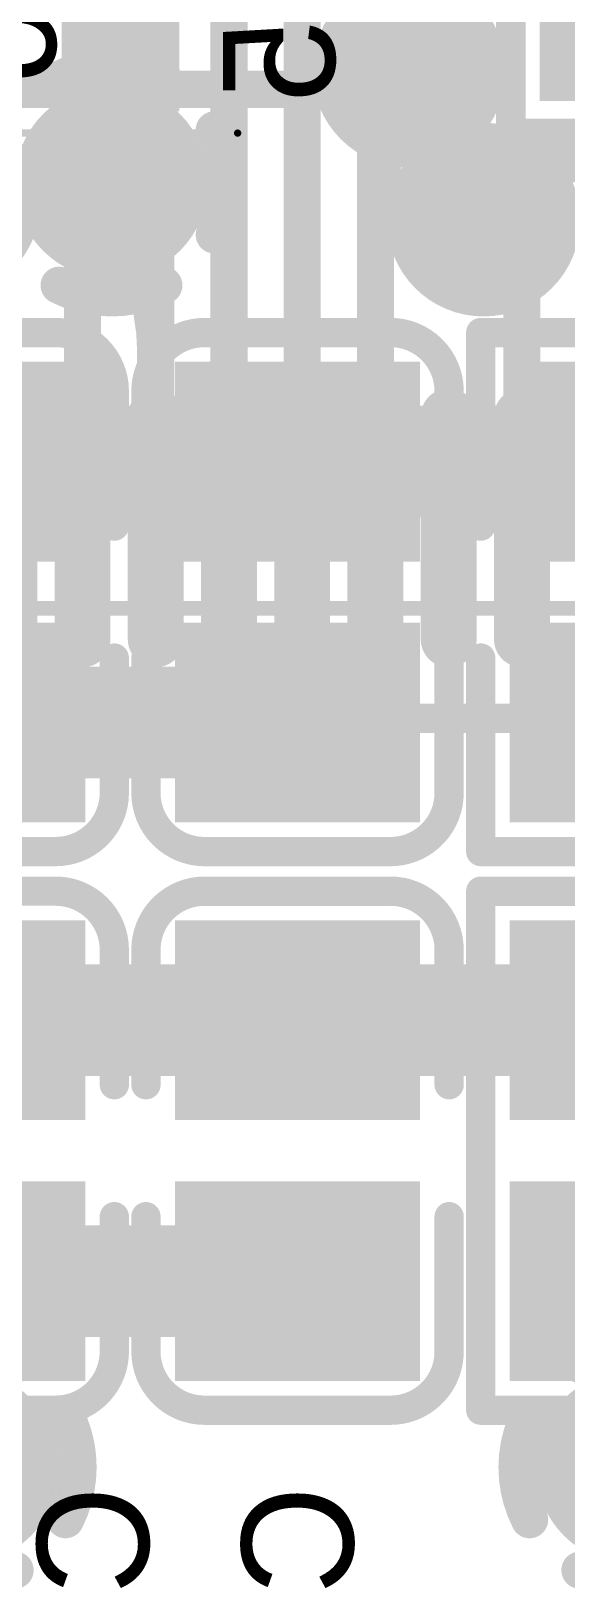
# Model space of a CAD drawing. Header units: millimetres. Extents: x 3.32 to 12.49, y 5.66 to 10.73.
# Drawn here: x 6.3654 to 6.5091, y 6.5607 to 6.9793 of the extents above; entities that cross this region are included whole.
import ezdxf

# ---------------------------------------------------------------- set-up
doc = ezdxf.new("R2010")
doc.units = ezdxf.units.MM
doc.header["$MEASUREMENT"] = 0
for name, color, linetype in [('BottomLayer', 5, 'Continuous'), ('BottomOverlay', 54, 'Continuous'), ('BottomPaste', 16, 'Continuous'), ('BottomSolder', 6, 'Continuous'), ('InternalPlane1', 76, 'Continuous'), ('InternalPlane2', 16, 'Continuous'), ('Mechanical13', 56, 'Continuous'), ('Mechanical15', 56, 'Continuous'), ('MultiLayer', 9, 'Continuous'), ('TopLayer', 1, 'Continuous'), ('TopOverlay', 2, 'Continuous'), ('TopPaste', 8, 'Continuous'), ('TopSolder', 216, 'Continuous'), ('ViaHoleLayer', 16, 'Continuous')]:
    doc.layers.add(name, color=color, linetype=linetype)

# ---------------------------------------------------------------- blocks, each defined once
blk = doc.blocks.new('0805_L_B_53')
at = {"layer": 'BottomLayer'}
for points in [[(-0.05787, -0.02894), (-0.0122, -0.02894), (-0.05787, 0.02894), (-0.0122, 0.02894)], [(0.0122, -0.02894), (0.05787, -0.02894), (0.0122, 0.02894), (0.05787, 0.02894)]]:
    blk.add_solid(points, dxfattribs=at)
at = {"layer": 'BottomOverlay', "const_width": 0.00787}
for points in [[(-0.06968, 0.04075), (0.06968, 0.04075)], [(-0.06968, 0.04075), (-0.06968, -0.04075)], [(0.06968, 0.04075), (0.06968, -0.04075)], [(-0.06968, -0.04075), (0.06968, -0.04075)]]:
    blk.add_lwpolyline(points, dxfattribs=at)
at = {"layer": 'BottomOverlay', "const_width": 0.00394}
for points in [[(-0.07165, 0.04075, 1), (-0.06772, 0.04075, 1)], [(-0.07165, 0.04075, 1), (-0.06772, 0.04075, 1)], [(0.06772, 0.04075, 1), (0.07165, 0.04075, 1)], [(0.06772, 0.04075, 1), (0.07165, 0.04075, 1)], [(-0.07165, -0.04075, 1), (-0.06772, -0.04075, 1)], [(-0.07165, -0.04075, 1), (-0.06772, -0.04075, 1)], [(0.06772, -0.04075, 1), (0.07165, -0.04075, 1)], [(0.06772, -0.04075, 1), (0.07165, -0.04075, 1)]]:
    blk.add_lwpolyline(points, format="xyb", close=True, dxfattribs=at)
at = {"layer": 'BottomPaste'}
for points in [[(-0.05787, -0.02894), (-0.0122, -0.02894), (-0.05787, 0.02894), (-0.0122, 0.02894)], [(0.0122, -0.02894), (0.05787, -0.02894), (0.0122, 0.02894), (0.05787, 0.02894)]]:
    blk.add_solid(points, dxfattribs=at)
at = {"layer": 'BottomSolder'}
for points in [[(-0.06187, -0.03294), (-0.0082, -0.03294), (-0.06187, 0.03294), (-0.0082, 0.03294)], [(0.0082, -0.03294), (0.06187, -0.03294), (0.0082, 0.03294), (0.06187, 0.03294)]]:
    blk.add_solid(points, dxfattribs=at)
blk = doc.blocks.new('LQFP_100_14_14_05P_118')
at = {"layer": 'Mechanical13', "const_width": 0.00394}
blk.add_lwpolyline([(0.27559, -0.27559), (-0.27559, -0.27559)], dxfattribs=at)
at = {"layer": 'TopLayer', "const_width": 0.01102}
for points in [[(0.01969, -0.32717), (0.01969, -0.26732)], [(0.03937, -0.32717), (0.03937, -0.26732)], [(0.05906, -0.32717), (0.05906, -0.26732)], [(0.07874, -0.32717), (0.07874, -0.26732)], [(0.09843, -0.32717), (0.09843, -0.26732)], [(0.11811, -0.32717), (0.11811, -0.26732)], [(0.1378, -0.32717), (0.1378, -0.26732)]]:
    blk.add_lwpolyline(points, dxfattribs=at)
at = {"layer": 'TopLayer', "const_width": 0.00551}
for points in [[(0.01693, -0.26732, 1), (0.02244, -0.26732, 1)], [(0.03661, -0.26732, 1), (0.04213, -0.26732, 1)], [(0.0563, -0.26732, 1), (0.06181, -0.26732, 1)], [(0.07598, -0.26732, 1), (0.0815, -0.26732, 1)], [(0.09567, -0.26732, 1), (0.10118, -0.26732, 1)], [(0.11535, -0.26732, 1), (0.12087, -0.26732, 1)], [(0.13504, -0.26732, 1), (0.14055, -0.26732, 1)], [(0.01693, -0.32717, 1), (0.02244, -0.32717, 1)], [(0.03661, -0.32717, 1), (0.04213, -0.32717, 1)], [(0.0563, -0.32717, 1), (0.06181, -0.32717, 1)], [(0.07598, -0.32717, 1), (0.0815, -0.32717, 1)], [(0.09567, -0.32717, 1), (0.10118, -0.32717, 1)], [(0.11535, -0.32717, 1), (0.12087, -0.32717, 1)], [(0.13504, -0.32717, 1), (0.14055, -0.32717, 1)]]:
    blk.add_lwpolyline(points, format="xyb", close=True, dxfattribs=at)
at = {"layer": 'TopOverlay', "const_width": 0.00787}
blk.add_lwpolyline([(0.24606, -0.24606), (-0.24606, -0.24606)], dxfattribs=at)
at = {"layer": 'TopPaste', "const_width": 0.01102}
for points in [[(0.01969, -0.32717), (0.01969, -0.26732)], [(0.03937, -0.32717), (0.03937, -0.26732)], [(0.05906, -0.32717), (0.05906, -0.26732)], [(0.07874, -0.32717), (0.07874, -0.26732)], [(0.09843, -0.32717), (0.09843, -0.26732)], [(0.11811, -0.32717), (0.11811, -0.26732)], [(0.1378, -0.32717), (0.1378, -0.26732)]]:
    blk.add_lwpolyline(points, dxfattribs=at)
at = {"layer": 'TopPaste', "const_width": 0.00551}
for points in [[(0.01693, -0.26732, 1), (0.02244, -0.26732, 1)], [(0.03661, -0.26732, 1), (0.04213, -0.26732, 1)], [(0.0563, -0.26732, 1), (0.06181, -0.26732, 1)], [(0.07598, -0.26732, 1), (0.0815, -0.26732, 1)], [(0.09567, -0.26732, 1), (0.10118, -0.26732, 1)], [(0.11535, -0.26732, 1), (0.12087, -0.26732, 1)], [(0.13504, -0.26732, 1), (0.14055, -0.26732, 1)], [(0.01693, -0.32717, 1), (0.02244, -0.32717, 1)], [(0.03661, -0.32717, 1), (0.04213, -0.32717, 1)], [(0.0563, -0.32717, 1), (0.06181, -0.32717, 1)], [(0.07598, -0.32717, 1), (0.0815, -0.32717, 1)], [(0.09567, -0.32717, 1), (0.10118, -0.32717, 1)], [(0.11535, -0.32717, 1), (0.12087, -0.32717, 1)], [(0.13504, -0.32717, 1), (0.14055, -0.32717, 1)]]:
    blk.add_lwpolyline(points, format="xyb", close=True, dxfattribs=at)
at = {"layer": 'TopSolder', "const_width": 0.01502}
for points in [[(0.01969, -0.32717), (0.01969, -0.26732)], [(0.03937, -0.32717), (0.03937, -0.26732)], [(0.05906, -0.32717), (0.05906, -0.26732)], [(0.07874, -0.32717), (0.07874, -0.26732)], [(0.09843, -0.32717), (0.09843, -0.26732)], [(0.11811, -0.32717), (0.11811, -0.26732)], [(0.1378, -0.32717), (0.1378, -0.26732)], [(0.15748, -0.32717), (0.15748, -0.26732)]]:
    blk.add_lwpolyline(points, dxfattribs=at)
at = {"layer": 'TopSolder', "const_width": 0.00751}
for points in [[(0.01593, -0.26732, 1), (0.02344, -0.26732, 1)], [(0.03561, -0.26732, 1), (0.04313, -0.26732, 1)], [(0.0553, -0.26732, 1), (0.06281, -0.26732, 1)], [(0.07498, -0.26732, 1), (0.0825, -0.26732, 1)], [(0.09467, -0.26732, 1), (0.10218, -0.26732, 1)], [(0.11435, -0.26732, 1), (0.12187, -0.26732, 1)], [(0.13404, -0.26732, 1), (0.14155, -0.26732, 1)], [(0.15372, -0.26732, 1), (0.16124, -0.26732, 1)], [(0.01593, -0.32717, 1), (0.02344, -0.32717, 1)], [(0.03561, -0.32717, 1), (0.04313, -0.32717, 1)], [(0.0553, -0.32717, 1), (0.06281, -0.32717, 1)], [(0.07498, -0.32717, 1), (0.0825, -0.32717, 1)], [(0.09467, -0.32717, 1), (0.10218, -0.32717, 1)], [(0.11435, -0.32717, 1), (0.12187, -0.32717, 1)], [(0.13404, -0.32717, 1), (0.14155, -0.32717, 1)], [(0.15372, -0.32717, 1), (0.16124, -0.32717, 1)]]:
    blk.add_lwpolyline(points, format="xyb", close=True, dxfattribs=at)
blk = doc.blocks.new('0805_C_B_244')
at = {"layer": 'BottomLayer'}
for points in [[(-0.05787, -0.02894), (-0.0122, -0.02894), (-0.05787, 0.02894), (-0.0122, 0.02894)], [(0.0122, -0.02894), (0.05787, -0.02894), (0.0122, 0.02894), (0.05787, 0.02894)]]:
    blk.add_solid(points, dxfattribs=at)
at = {"layer": 'BottomOverlay', "const_width": 0.00787}
for points in [[(-0.06969, 0.025, -0.414213), (-0.05394, 0.04075)], [(0.05394, 0.04075, -0.414214), (0.06968, 0.025)], [(-0.05394, -0.04075, -0.414214), (-0.06969, -0.025)], [(0.06969, -0.025, -0.414213), (0.05394, -0.04075)]]:
    blk.add_lwpolyline(points, format="xyb", dxfattribs=at)
at = {"layer": 'BottomOverlay', "const_width": 0.00394}
for points in [[(-0.05591, 0.04075, 1), (-0.05197, 0.04075, 1)], [(-0.05591, 0.04075, 1), (-0.05197, 0.04075, 1)], [(-0.01969, 0.04075, 1), (-0.01575, 0.04075, 1)], [(0.01575, 0.04075, 1), (0.01969, 0.04075, 1)], [(0.05197, 0.04075, 1), (0.05591, 0.04075, 1)], [(0.05197, 0.04075, 1), (0.05591, 0.04075, 1)], [(-0.07165, 0.025, 1), (-0.06772, 0.025, 1)], [(-0.07165, 0.025, 1), (-0.06772, 0.025, 1)], [(0.06772, 0.025, 1), (0.07165, 0.025, 1)], [(0.06772, 0.025, 1), (0.07165, 0.025, 1)], [(-0.07165, -0.025, 1), (-0.06772, -0.025, 1)], [(-0.07165, -0.025, 1), (-0.06772, -0.025, 1)], [(0.06772, -0.025, 1), (0.07165, -0.025, 1)], [(0.06772, -0.025, 1), (0.07165, -0.025, 1)], [(-0.05591, -0.04075, 1), (-0.05197, -0.04075, 1)], [(-0.05591, -0.04075, 1), (-0.05197, -0.04075, 1)], [(-0.01969, -0.04075, 1), (-0.01575, -0.04075, 1)], [(0.01575, -0.04075, 1), (0.01969, -0.04075, 1)], [(0.05197, -0.04075, 1), (0.05591, -0.04075, 1)], [(0.05197, -0.04075, 1), (0.05591, -0.04075, 1)]]:
    blk.add_lwpolyline(points, format="xyb", close=True, dxfattribs=at)
at = {"layer": 'BottomOverlay', "const_width": 0.00787}
for points in [[(-0.05394, 0.04075), (-0.01772, 0.04075)], [(0.01772, 0.04075), (0.05394, 0.04075)], [(-0.06969, 0.025), (-0.06969, -0.025)], [(0.06968, 0.025), (0.06968, -0.025)], [(-0.05394, -0.04075), (-0.01772, -0.04075)], [(0.01772, -0.04075), (0.05394, -0.04075)]]:
    blk.add_lwpolyline(points, dxfattribs=at)
at = {"layer": 'BottomPaste'}
for points in [[(-0.05787, -0.02894), (-0.0122, -0.02894), (-0.05787, 0.02894), (-0.0122, 0.02894)], [(0.0122, -0.02894), (0.05787, -0.02894), (0.0122, 0.02894), (0.05787, 0.02894)]]:
    blk.add_solid(points, dxfattribs=at)
at = {"layer": 'BottomSolder'}
for points in [[(-0.06187, -0.03294), (-0.0082, -0.03294), (-0.06187, 0.03294), (-0.0082, 0.03294)], [(0.0082, -0.03294), (0.06187, -0.03294), (0.0082, 0.03294), (0.06187, 0.03294)]]:
    blk.add_solid(points, dxfattribs=at)
blk = doc.blocks.new('0805_C_B_245')
at = {"layer": 'BottomLayer'}
for points in [[(-0.05787, -0.02894), (-0.0122, -0.02894), (-0.05787, 0.02894), (-0.0122, 0.02894)], [(0.0122, -0.02894), (0.05787, -0.02894), (0.0122, 0.02894), (0.05787, 0.02894)]]:
    blk.add_solid(points, dxfattribs=at)
at = {"layer": 'BottomOverlay', "const_width": 0.00787}
for points in [[(-0.06969, 0.025, -0.414213), (-0.05394, 0.04075)], [(0.05394, 0.04075, -0.414214), (0.06968, 0.025)], [(-0.05394, -0.04075, -0.414214), (-0.06969, -0.025)], [(0.06969, -0.025, -0.414213), (0.05394, -0.04075)]]:
    blk.add_lwpolyline(points, format="xyb", dxfattribs=at)
at = {"layer": 'BottomOverlay', "const_width": 0.00394}
for points in [[(-0.05591, 0.04075, 1), (-0.05197, 0.04075, 1)], [(-0.05591, 0.04075, 1), (-0.05197, 0.04075, 1)], [(-0.01969, 0.04075, 1), (-0.01575, 0.04075, 1)], [(0.01575, 0.04075, 1), (0.01969, 0.04075, 1)], [(0.05197, 0.04075, 1), (0.05591, 0.04075, 1)], [(0.05197, 0.04075, 1), (0.05591, 0.04075, 1)], [(-0.07165, 0.025, 1), (-0.06772, 0.025, 1)], [(-0.07165, 0.025, 1), (-0.06772, 0.025, 1)], [(0.06772, 0.025, 1), (0.07165, 0.025, 1)], [(0.06772, 0.025, 1), (0.07165, 0.025, 1)], [(-0.07165, -0.025, 1), (-0.06772, -0.025, 1)], [(-0.07165, -0.025, 1), (-0.06772, -0.025, 1)], [(0.06772, -0.025, 1), (0.07165, -0.025, 1)], [(0.06772, -0.025, 1), (0.07165, -0.025, 1)], [(-0.05591, -0.04075, 1), (-0.05197, -0.04075, 1)], [(-0.05591, -0.04075, 1), (-0.05197, -0.04075, 1)], [(-0.01969, -0.04075, 1), (-0.01575, -0.04075, 1)], [(0.01575, -0.04075, 1), (0.01969, -0.04075, 1)], [(0.05197, -0.04075, 1), (0.05591, -0.04075, 1)], [(0.05197, -0.04075, 1), (0.05591, -0.04075, 1)]]:
    blk.add_lwpolyline(points, format="xyb", close=True, dxfattribs=at)
at = {"layer": 'BottomOverlay', "const_width": 0.00787}
for points in [[(-0.01772, 0.04075), (-0.05394, 0.04075)], [(0.05394, 0.04075), (0.01772, 0.04075)], [(-0.06969, -0.025), (-0.06969, 0.025)], [(0.06968, -0.025), (0.06968, 0.025)], [(-0.01772, -0.04075), (-0.05394, -0.04075)], [(0.05394, -0.04075), (0.01772, -0.04075)]]:
    blk.add_lwpolyline(points, dxfattribs=at)
at = {"layer": 'BottomPaste'}
for points in [[(-0.05787, -0.02894), (-0.0122, -0.02894), (-0.05787, 0.02894), (-0.0122, 0.02894)], [(0.0122, -0.02894), (0.05787, -0.02894), (0.0122, 0.02894), (0.05787, 0.02894)]]:
    blk.add_solid(points, dxfattribs=at)
at = {"layer": 'BottomSolder'}
for points in [[(-0.06187, -0.03294), (-0.0082, -0.03294), (-0.06187, 0.03294), (-0.0082, 0.03294)], [(0.0082, -0.03294), (0.06187, -0.03294), (0.0082, 0.03294), (0.06187, 0.03294)]]:
    blk.add_solid(points, dxfattribs=at)
blk = doc.blocks.new('0805_C_B_246')
at = {"layer": 'BottomLayer'}
for points in [[(-0.05787, -0.02894), (-0.0122, -0.02894), (-0.05787, 0.02894), (-0.0122, 0.02894)], [(0.0122, -0.02894), (0.05787, -0.02894), (0.0122, 0.02894), (0.05787, 0.02894)]]:
    blk.add_solid(points, dxfattribs=at)
at = {"layer": 'BottomOverlay', "const_width": 0.00787}
for points in [[(-0.06969, 0.025, -0.414213), (-0.05394, 0.04075)], [(0.05394, 0.04075, -0.414214), (0.06968, 0.025)], [(-0.05394, -0.04075, -0.414214), (-0.06969, -0.025)], [(0.06969, -0.025, -0.414213), (0.05394, -0.04075)]]:
    blk.add_lwpolyline(points, format="xyb", dxfattribs=at)
at = {"layer": 'BottomOverlay', "const_width": 0.00394}
for points in [[(-0.05591, 0.04075, 1), (-0.05197, 0.04075, 1)], [(-0.05591, 0.04075, 1), (-0.05197, 0.04075, 1)], [(-0.01969, 0.04075, 1), (-0.01575, 0.04075, 1)], [(0.01575, 0.04075, 1), (0.01969, 0.04075, 1)], [(0.05197, 0.04075, 1), (0.05591, 0.04075, 1)], [(0.05197, 0.04075, 1), (0.05591, 0.04075, 1)], [(-0.07165, 0.025, 1), (-0.06772, 0.025, 1)], [(-0.07165, 0.025, 1), (-0.06772, 0.025, 1)], [(0.06772, 0.025, 1), (0.07165, 0.025, 1)], [(0.06772, 0.025, 1), (0.07165, 0.025, 1)], [(-0.07165, -0.025, 1), (-0.06772, -0.025, 1)], [(-0.07165, -0.025, 1), (-0.06772, -0.025, 1)], [(0.06772, -0.025, 1), (0.07165, -0.025, 1)], [(0.06772, -0.025, 1), (0.07165, -0.025, 1)], [(-0.05591, -0.04075, 1), (-0.05197, -0.04075, 1)], [(-0.05591, -0.04075, 1), (-0.05197, -0.04075, 1)], [(-0.01969, -0.04075, 1), (-0.01575, -0.04075, 1)], [(0.01575, -0.04075, 1), (0.01969, -0.04075, 1)], [(0.05197, -0.04075, 1), (0.05591, -0.04075, 1)], [(0.05197, -0.04075, 1), (0.05591, -0.04075, 1)]]:
    blk.add_lwpolyline(points, format="xyb", close=True, dxfattribs=at)
at = {"layer": 'BottomOverlay', "const_width": 0.00787}
for points in [[(-0.05394, 0.04075), (-0.01772, 0.04075)], [(0.01772, 0.04075), (0.05394, 0.04075)], [(-0.06969, 0.025), (-0.06969, -0.025)], [(0.06968, 0.025), (0.06968, -0.025)], [(-0.05394, -0.04075), (-0.01772, -0.04075)], [(0.01772, -0.04075), (0.05394, -0.04075)]]:
    blk.add_lwpolyline(points, dxfattribs=at)
at = {"layer": 'BottomPaste'}
for points in [[(-0.05787, -0.02894), (-0.0122, -0.02894), (-0.05787, 0.02894), (-0.0122, 0.02894)], [(0.0122, -0.02894), (0.05787, -0.02894), (0.0122, 0.02894), (0.05787, 0.02894)]]:
    blk.add_solid(points, dxfattribs=at)
at = {"layer": 'BottomSolder'}
for points in [[(-0.06187, -0.03294), (-0.0082, -0.03294), (-0.06187, 0.03294), (-0.0082, 0.03294)], [(0.0082, -0.03294), (0.06187, -0.03294), (0.0082, 0.03294), (0.06187, 0.03294)]]:
    blk.add_solid(points, dxfattribs=at)
blk = doc.blocks.new('0805_C_B_247')
at = {"layer": 'BottomLayer'}
for points in [[(-0.05787, -0.02894), (-0.0122, -0.02894), (-0.05787, 0.02894), (-0.0122, 0.02894)], [(0.0122, -0.02894), (0.05787, -0.02894), (0.0122, 0.02894), (0.05787, 0.02894)]]:
    blk.add_solid(points, dxfattribs=at)
at = {"layer": 'BottomOverlay', "const_width": 0.00787}
for points in [[(-0.06969, 0.025, -0.414213), (-0.05394, 0.04075)], [(0.05394, 0.04075, -0.414214), (0.06968, 0.025)], [(-0.05394, -0.04075, -0.414214), (-0.06969, -0.025)], [(0.06969, -0.025, -0.414213), (0.05394, -0.04075)]]:
    blk.add_lwpolyline(points, format="xyb", dxfattribs=at)
at = {"layer": 'BottomOverlay', "const_width": 0.00394}
for points in [[(-0.05591, 0.04075, 1), (-0.05197, 0.04075, 1)], [(-0.05591, 0.04075, 1), (-0.05197, 0.04075, 1)], [(-0.01969, 0.04075, 1), (-0.01575, 0.04075, 1)], [(0.01575, 0.04075, 1), (0.01969, 0.04075, 1)], [(0.05197, 0.04075, 1), (0.05591, 0.04075, 1)], [(0.05197, 0.04075, 1), (0.05591, 0.04075, 1)], [(-0.07165, 0.025, 1), (-0.06772, 0.025, 1)], [(-0.07165, 0.025, 1), (-0.06772, 0.025, 1)], [(0.06772, 0.025, 1), (0.07165, 0.025, 1)], [(0.06772, 0.025, 1), (0.07165, 0.025, 1)], [(-0.07165, -0.025, 1), (-0.06772, -0.025, 1)], [(-0.07165, -0.025, 1), (-0.06772, -0.025, 1)], [(0.06772, -0.025, 1), (0.07165, -0.025, 1)], [(0.06772, -0.025, 1), (0.07165, -0.025, 1)], [(-0.05591, -0.04075, 1), (-0.05197, -0.04075, 1)], [(-0.05591, -0.04075, 1), (-0.05197, -0.04075, 1)], [(-0.01969, -0.04075, 1), (-0.01575, -0.04075, 1)], [(0.01575, -0.04075, 1), (0.01969, -0.04075, 1)], [(0.05197, -0.04075, 1), (0.05591, -0.04075, 1)], [(0.05197, -0.04075, 1), (0.05591, -0.04075, 1)]]:
    blk.add_lwpolyline(points, format="xyb", close=True, dxfattribs=at)
at = {"layer": 'BottomOverlay', "const_width": 0.00787}
for points in [[(-0.01772, 0.04075), (-0.05394, 0.04075)], [(0.05394, 0.04075), (0.01772, 0.04075)], [(-0.06969, -0.025), (-0.06969, 0.025)], [(0.06968, -0.025), (0.06968, 0.025)], [(-0.01772, -0.04075), (-0.05394, -0.04075)], [(0.05394, -0.04075), (0.01772, -0.04075)]]:
    blk.add_lwpolyline(points, dxfattribs=at)
at = {"layer": 'BottomPaste'}
for points in [[(-0.05787, -0.02894), (-0.0122, -0.02894), (-0.05787, 0.02894), (-0.0122, 0.02894)], [(0.0122, -0.02894), (0.05787, -0.02894), (0.0122, 0.02894), (0.05787, 0.02894)]]:
    blk.add_solid(points, dxfattribs=at)
at = {"layer": 'BottomSolder'}
for points in [[(-0.06187, -0.03294), (-0.0082, -0.03294), (-0.06187, 0.03294), (-0.0082, 0.03294)], [(0.0082, -0.03294), (0.06187, -0.03294), (0.0082, 0.03294), (0.06187, 0.03294)]]:
    blk.add_solid(points, dxfattribs=at)
blk = doc.blocks.new('0805_R_B_302')
at = {"layer": 'BottomLayer'}
for points in [[(-0.05787, -0.02894), (-0.0122, -0.02894), (-0.05787, 0.02894), (-0.0122, 0.02894)], [(0.0122, -0.02894), (0.05787, -0.02894), (0.0122, 0.02894), (0.05787, 0.02894)]]:
    blk.add_solid(points, dxfattribs=at)
at = {"layer": 'BottomOverlay', "const_width": 0.00787}
for points in [[(-0.06968, 0.04075), (-0.06968, -0.04075)], [(-0.06968, 0.04075), (-0.01772, 0.04075)], [(0.01772, 0.04075), (0.06968, 0.04075)], [(0.06968, 0.04075), (0.06968, -0.04075)], [(-0.06968, -0.04075), (-0.01772, -0.04075)], [(0.01772, -0.04075), (0.06968, -0.04075)]]:
    blk.add_lwpolyline(points, dxfattribs=at)
at = {"layer": 'BottomOverlay', "const_width": 0.00394}
for points in [[(-0.07165, 0.04075, 1), (-0.06772, 0.04075, 1)], [(-0.07165, 0.04075, 1), (-0.06772, 0.04075, 1)], [(-0.01969, 0.04075, 1), (-0.01575, 0.04075, 1)], [(0.01575, 0.04075, 1), (0.01969, 0.04075, 1)], [(0.06772, 0.04075, 1), (0.07165, 0.04075, 1)], [(0.06772, 0.04075, 1), (0.07165, 0.04075, 1)], [(-0.07165, -0.04075, 1), (-0.06772, -0.04075, 1)], [(-0.07165, -0.04075, 1), (-0.06772, -0.04075, 1)], [(-0.01969, -0.04075, 1), (-0.01575, -0.04075, 1)], [(0.01575, -0.04075, 1), (0.01969, -0.04075, 1)], [(0.06772, -0.04075, 1), (0.07165, -0.04075, 1)], [(0.06772, -0.04075, 1), (0.07165, -0.04075, 1)]]:
    blk.add_lwpolyline(points, format="xyb", close=True, dxfattribs=at)
at = {"layer": 'BottomPaste'}
for points in [[(-0.05787, -0.02894), (-0.0122, -0.02894), (-0.05787, 0.02894), (-0.0122, 0.02894)], [(0.0122, -0.02894), (0.05787, -0.02894), (0.0122, 0.02894), (0.05787, 0.02894)]]:
    blk.add_solid(points, dxfattribs=at)
at = {"layer": 'BottomSolder'}
for points in [[(-0.06187, -0.03294), (-0.0082, -0.03294), (-0.06187, 0.03294), (-0.0082, 0.03294)], [(0.0082, -0.03294), (0.06187, -0.03294), (0.0082, 0.03294), (0.06187, 0.03294)]]:
    blk.add_solid(points, dxfattribs=at)
blk = doc.blocks.new('MF03A_N_356')
at = {"layer": 'Mechanical13', "const_width": 0.00394}
for points in [[(-0.02756, 0.05984), (-0.02756, -0.05984)], [(-0.02756, 0.05984), (0.02756, 0.05984)], [(0.02756, 0.05984), (0.02756, -0.05984)], [(-0.02756, -0.05984), (0.02756, -0.05984)]]:
    blk.add_lwpolyline(points, dxfattribs=at)
at = {"layer": 'Mechanical13', "const_width": 0.00197}
for points in [[(-0.02854, 0.05984, 1), (-0.02657, 0.05984, 1)], [(-0.02854, 0.05984, 1), (-0.02657, 0.05984, 1)], [(0.02657, 0.05984, 1), (0.02854, 0.05984, 1)], [(0.02657, 0.05984, 1), (0.02854, 0.05984, 1)], [(-0.02854, -0.05984, 1), (-0.02657, -0.05984, 1)], [(-0.02854, -0.05984, 1), (-0.02657, -0.05984, 1)], [(0.02657, -0.05984, 1), (0.02854, -0.05984, 1)], [(0.02657, -0.05984, 1), (0.02854, -0.05984, 1)]]:
    blk.add_lwpolyline(points, format="xyb", close=True, dxfattribs=at)
at = {"layer": 'Mechanical15'}
for points, const_width in [([(-0.07677, 0.0689), (-0.07677, -0.0689)], 0.00197), ([(-0.07677, 0.0689), (0.07677, 0.0689)], 0.00197), ([(0.07677, 0.0689), (0.07677, -0.0689)], 0.00197), ([(0, 0.01969), (0, -0.01969)], 0.00394), ([(-0.01969, 0), (0.01969, 0)], 0.00394), ([(-0.07677, -0.0689), (0.07677, -0.0689)], 0.00197)]:
    blk.add_lwpolyline(points, dxfattribs=dict(at, const_width=const_width))
for points, const_width in [([(-0.07726, 0.0689, 1), (-0.07628, 0.0689, 1)], 0.000984), ([(-0.07726, 0.0689, 1), (-0.07628, 0.0689, 1)], 0.000984), ([(0.07628, 0.0689, 1), (0.07726, 0.0689, 1)], 0.000984), ([(0.07628, 0.0689, 1), (0.07726, 0.0689, 1)], 0.000984), ([(-0.00098, 0.01969, 1), (0.00098, 0.01969, 1)], 0.00197), ([(-0.02067, 0, 1), (-0.0187, 0, 1)], 0.00197), ([(0.0187, 0, 1), (0.02067, 0, 1)], 0.00197), ([(-0.00098, -0.01969, 1), (0.00098, -0.01969, 1)], 0.00197), ([(-0.07726, -0.0689, 1), (-0.07628, -0.0689, 1)], 0.000984), ([(-0.07726, -0.0689, 1), (-0.07628, -0.0689, 1)], 0.000984), ([(0.07628, -0.0689, 1), (0.07726, -0.0689, 1)], 0.000984), ([(0.07628, -0.0689, 1), (0.07726, -0.0689, 1)], 0.000984)]:
    blk.add_lwpolyline(points, format="xyb", close=True, dxfattribs=dict(at, const_width=const_width))
at = {"layer": 'TopLayer'}
for points in [[(-0.01575, 0.02559), (-0.01575, 0.04921), (-0.06693, 0.02559), (-0.06693, 0.04921)], [(0.06693, -0.01181), (0.06693, 0.01181), (0.01575, -0.01181), (0.01575, 0.01181)], [(-0.01575, -0.04921), (-0.01575, -0.02559), (-0.06693, -0.04921), (-0.06693, -0.02559)]]:
    blk.add_solid(points, dxfattribs=at)
at = {"layer": 'TopOverlay'}
for points, const_width in [([(-0.03642, 0.07087, 1), (-0.04626, 0.07087, 1)], 0.00984), ([(-0.04872, 0.07087, 1), (-0.0438, 0.07087, 1)], 0.00492), ([(-0.03888, 0.07087, 1), (-0.03396, 0.07087, 1)], 0.00492), ([(-0.00197, 0.05906, 1), (0.00197, 0.05906, 1)], 0.00394), ([(0.02559, 0.05906, 1), (0.02953, 0.05906, 1)], 0.00394), ([(0.02559, 0.05906, 1), (0.02953, 0.05906, 1)], 0.00394), ([(0.02559, 0.02756, 1), (0.02953, 0.02756, 1)], 0.00394), ([(0.02559, -0.02756, 1), (0.02953, -0.02756, 1)], 0.00394), ([(-0.00197, -0.05906, 1), (0.00197, -0.05906, 1)], 0.00394), ([(0.02559, -0.05906, 1), (0.02953, -0.05906, 1)], 0.00394), ([(0.02559, -0.05906, 1), (0.02953, -0.05906, 1)], 0.00394)]:
    blk.add_lwpolyline(points, format="xyb", close=True, dxfattribs=dict(at, const_width=const_width))
at = {"layer": 'TopOverlay', "const_width": 0.00787}
for points in [[(0, 0.05906), (0.02756, 0.05906)], [(0.02756, 0.05906), (0.02756, 0.02756)], [(0.02756, -0.02756), (0.02756, -0.05906)], [(0, -0.05906), (0.02756, -0.05906)]]:
    blk.add_lwpolyline(points, dxfattribs=at)
at = {"layer": 'TopPaste'}
for points in [[(-0.01575, 0.02559), (-0.01575, 0.04921), (-0.06693, 0.02559), (-0.06693, 0.04921)], [(0.06693, -0.01181), (0.06693, 0.01181), (0.01575, -0.01181), (0.01575, 0.01181)], [(-0.01575, -0.04921), (-0.01575, -0.02559), (-0.06693, -0.04921), (-0.06693, -0.02559)]]:
    blk.add_solid(points, dxfattribs=at)
at = {"layer": 'TopSolder'}
for points in [[(-0.01175, 0.02159), (-0.01175, 0.05321), (-0.07093, 0.02159), (-0.07093, 0.05321)], [(0.07093, -0.01581), (0.07093, 0.01581), (0.01175, -0.01581), (0.01175, 0.01581)], [(-0.01175, -0.05321), (-0.01175, -0.02159), (-0.07093, -0.05321), (-0.07093, -0.02159)]]:
    blk.add_solid(points, dxfattribs=at)
blk = doc.blocks.new('SMD_3225_4P_357')
at = {"layer": 'TopLayer'}
for points in [[(-0.07087, 0.00886), (-0.01575, 0.00886), (-0.07087, 0.05413), (-0.01575, 0.05413)], [(0.01575, 0.00886), (0.07087, 0.00886), (0.01575, 0.05413), (0.07087, 0.05413)], [(-0.07087, -0.05413), (-0.01575, -0.05413), (-0.07087, -0.00886), (-0.01575, -0.00886)], [(0.01575, -0.05413), (0.07087, -0.05413), (0.01575, -0.00886), (0.07087, -0.00886)]]:
    blk.add_solid(points, dxfattribs=at)
at = {"layer": 'TopOverlay', "const_width": 0.008}
for points in [[(-0.08268, 0.06693), (-0.08268, -0.06693)], [(0.08268, 0.06693), (-0.08268, 0.06693)], [(0.08268, 0.06693), (0.08268, -0.06693)], [(0.08268, -0.06693), (-0.08268, -0.06693)]]:
    blk.add_lwpolyline(points, dxfattribs=at)
at = {"layer": 'TopOverlay'}
for points, const_width in [([(-0.08468, 0.06693, 1), (-0.08068, 0.06693, 1)], 0.004), ([(-0.08468, 0.06693, 1), (-0.08068, 0.06693, 1)], 0.004), ([(0.08068, 0.06693, 1), (0.08468, 0.06693, 1)], 0.004), ([(0.08068, 0.06693, 1), (0.08468, 0.06693, 1)], 0.004), ([(-0.08468, -0.06693, 1), (-0.08068, -0.06693, 1)], 0.004), ([(-0.08468, -0.06693, 1), (-0.08068, -0.06693, 1)], 0.004), ([(0.08068, -0.06693, 1), (0.08468, -0.06693, 1)], 0.004), ([(0.08068, -0.06693, 1), (0.08468, -0.06693, 1)], 0.004), ([(-0.0689, -0.08661, 1), (-0.08071, -0.08661, 1)], 0.01181), ([(-0.08366, -0.08661, 1), (-0.07776, -0.08661, 1)], 0.00591), ([(-0.07185, -0.08661, 1), (-0.06594, -0.08661, 1)], 0.00591)]:
    blk.add_lwpolyline(points, format="xyb", close=True, dxfattribs=dict(at, const_width=const_width))
at = {"layer": 'TopPaste'}
for points in [[(-0.07087, 0.00886), (-0.01575, 0.00886), (-0.07087, 0.05413), (-0.01575, 0.05413)], [(0.01575, 0.00886), (0.07087, 0.00886), (0.01575, 0.05413), (0.07087, 0.05413)], [(-0.07087, -0.05413), (-0.01575, -0.05413), (-0.07087, -0.00886), (-0.01575, -0.00886)], [(0.01575, -0.05413), (0.07087, -0.05413), (0.01575, -0.00886), (0.07087, -0.00886)]]:
    blk.add_solid(points, dxfattribs=at)
at = {"layer": 'TopSolder'}
for points in [[(-0.07487, 0.00486), (-0.01175, 0.00486), (-0.07487, 0.05813), (-0.01175, 0.05813)], [(0.01175, 0.00486), (0.07487, 0.00486), (0.01175, 0.05813), (0.07487, 0.05813)], [(-0.07487, -0.05813), (-0.01175, -0.05813), (-0.07487, -0.00486), (-0.01175, -0.00486)], [(0.01175, -0.05813), (0.07487, -0.05813), (0.01175, -0.00486), (0.07487, -0.00486)]]:
    blk.add_solid(points, dxfattribs=at)

msp = doc.modelspace()

# ---------------------------------------------------------------- linework, layer by layer
at = {"layer": 'BottomLayer', "const_width": 0.01}
for points in [[(6.46206, 6.97361, -0.198912), (6.43804, 6.96366)], [(6.49896, 6.94061, -0.198912), (6.48701, 6.93566)], [(6.49401, 6.92866, -0.198912), (6.49896, 6.94061)]]:
    msp.add_lwpolyline(points, format="xyb", dxfattribs=at)
at = {"layer": 'BottomLayer'}
for points, const_width in [([(6.46101, 6.96866, 1), (6.47301, 6.96866, 1)], 0.012), ([(6.45956, 6.97361, 1), (6.46456, 6.97361, 1)], 0.005), ([(6.46451, 6.96866, 1), (6.46951, 6.96866, 1)], 0.005), ([(6.43554, 6.96366, 1), (6.44054, 6.96366, 1)], 0.005), ([(6.45951, 6.96366, 1), (6.46451, 6.96366, 1)], 0.005), ([(6.45951, 6.96366, 1), (6.46451, 6.96366, 1)], 0.005), ([(6.38101, 6.93866, 1), (6.39301, 6.93866, 1)], 0.012), ([(6.49951, 6.94366, 1), (6.50451, 6.94366, 1)], 0.005), ([(6.49951, 6.94366, 1), (6.50451, 6.94366, 1)], 0.005), ([(6.49646, 6.94061, 1), (6.50146, 6.94061, 1)], 0.005), ([(6.49646, 6.94061, 1), (6.50146, 6.94061, 1)], 0.005), ([(6.48101, 6.92866, 1), (6.49301, 6.92866, 1)], 0.012), ([(6.48451, 6.93566, 1), (6.48951, 6.93566, 1)], 0.005), ([(6.48451, 6.92866, 1), (6.48951, 6.92866, 1)], 0.005), ([(6.49151, 6.92866, 1), (6.49651, 6.92866, 1)], 0.005), ([(6.42951, 6.8637, 1), (6.44451, 6.8637, 1)], 0.015), ([(6.42951, 6.8637, 1), (6.44451, 6.8637, 1)], 0.015), ([(6.42951, 6.79362, 1), (6.44451, 6.79362, 1)], 0.015), ([(6.42951, 6.7137, 1), (6.44451, 6.7137, 1)], 0.015), ([(6.42951, 6.7137, 1), (6.44451, 6.7137, 1)], 0.015), ([(6.42951, 6.64362, 1), (6.44451, 6.64362, 1)], 0.015)]:
    msp.add_lwpolyline(points, format="xyb", close=True, dxfattribs=dict(at, const_width=const_width))
for points, const_width in [([(6.46201, 6.96366), (6.46701, 6.96866)], 0.01), ([(5.9711, 6.96366), (6.46201, 6.96366)], 0.01), ([(6.48701, 6.92866), (6.50201, 6.94366)], 0.01), ([(6.50201, 6.94366), (6.80201, 6.94366)], 0.01), ([(6.34701, 6.8637), (6.43701, 6.8637)], 0.03), ([(6.43701, 6.8637), (6.52701, 6.8637)], 0.03), ([(6.34701, 6.79362), (6.43701, 6.79362)], 0.03), ([(6.34701, 6.7137), (6.43701, 6.7137)], 0.03), ([(6.43701, 6.7137), (6.52701, 6.7137)], 0.03), ([(6.34701, 6.64362), (6.43701, 6.64362)], 0.03)]:
    msp.add_lwpolyline(points, dxfattribs=dict(at, const_width=const_width))
at = {"layer": 'InternalPlane1'}
for points, const_width in [([(6.45401, 6.96866, 1), (6.48001, 6.96866, 1)], 0.026), ([(6.37043, 6.96628, 1), (6.37543, 6.96628, 1)], 0.005), ([(6.39858, 6.96628, 1), (6.40358, 6.96628, 1)], 0.005), ([(6.32901, 6.93366, 1), (6.35501, 6.93366, 1)], 0.026), ([(6.41213, 6.95274, 1), (6.41713, 6.95274, 1)], 0.005), ([(6.47401, 6.92866, 1), (6.50001, 6.92866, 1)], 0.026), ([(6.41213, 6.92459, 1), (6.41713, 6.92459, 1)], 0.005), ([(6.37043, 6.91104, 1), (6.37543, 6.91104, 1)], 0.005), ([(6.39858, 6.91104, 1), (6.40358, 6.91104, 1)], 0.005), ([(6.35858, 6.62128, 1), (6.36358, 6.62128, 1)], 0.005), ([(6.51401, 6.59366, 1), (6.54001, 6.59366, 1)], 0.026), ([(6.37213, 6.60774, 1), (6.37713, 6.60774, 1)], 0.005), ([(6.37213, 6.57959, 1), (6.37713, 6.57959, 1)], 0.005), ([(6.35858, 6.56604, 1), (6.36358, 6.56604, 1)], 0.005)]:
    msp.add_lwpolyline(points, format="xyb", close=True, dxfattribs=dict(at, const_width=const_width))
at = {"layer": 'InternalPlane1', "const_width": 0.01}
for points in [[(6.37293, 6.96628, -0.240079), (6.40108, 6.96628)], [(6.41463, 6.95274, -0.240079), (6.41463, 6.92459)], [(6.40108, 6.91104, -0.240079), (6.37293, 6.91104)], [(6.33293, 6.62128, -0.240079), (6.36108, 6.62128)], [(6.37463, 6.60774, -0.240079), (6.37463, 6.57959)], [(6.36108, 6.56604, -0.240079), (6.33293, 6.56604)]]:
    msp.add_lwpolyline(points, format="xyb", dxfattribs=at)
at = {"layer": 'InternalPlane2'}
for points, const_width in [([(6.45401, 6.96866, 1), (6.48001, 6.96866, 1)], 0.026), ([(6.37401, 6.93866, 1), (6.40001, 6.93866, 1)], 0.026), ([(6.32901, 6.93366, 1), (6.35501, 6.93366, 1)], 0.026), ([(6.47401, 6.92866, 1), (6.50001, 6.92866, 1)], 0.026), ([(6.51043, 6.62128, 1), (6.51543, 6.62128, 1)], 0.005), ([(6.33401, 6.59366, 1), (6.36001, 6.59366, 1)], 0.026), ([(6.49689, 6.60774, 1), (6.50189, 6.60774, 1)], 0.005), ([(6.49689, 6.57959, 1), (6.50189, 6.57959, 1)], 0.005), ([(6.51043, 6.56604, 1), (6.51543, 6.56604, 1)], 0.005)]:
    msp.add_lwpolyline(points, format="xyb", close=True, dxfattribs=dict(at, const_width=const_width))
at = {"layer": 'InternalPlane2', "const_width": 0.01}
for points in [[(6.51293, 6.62128, -0.240079), (6.54108, 6.62128)], [(6.49939, 6.57959, -0.240079), (6.49939, 6.60774)], [(6.54108, 6.56604, -0.240079), (6.51293, 6.56604)]]:
    msp.add_lwpolyline(points, format="xyb", dxfattribs=at)
at = {"layer": 'MultiLayer', "const_width": 0.012}
for points in [[(6.46101, 6.96866, 1), (6.47301, 6.96866, 1)], [(6.38101, 6.93866, 1), (6.39301, 6.93866, 1)], [(6.48101, 6.92866, 1), (6.49301, 6.92866, 1)]]:
    msp.add_lwpolyline(points, format="xyb", close=True, dxfattribs=at)
at = {"layer": 'TopLayer', "const_width": 0.01}
for points in [[(6.41858, 6.84591), (6.41858, 7.10105)], [(6.43827, 6.84591), (6.43827, 7.09528)], [(6.38701, 6.93866), (6.38701, 6.98492)], [(6.45795, 6.95961), (6.46701, 6.96866)], [(6.45795, 6.84591), (6.45795, 6.95961)], [(6.37921, 6.93087), (6.38701, 6.93866)], [(6.38701, 6.93866), (6.3989, 6.92677)], [(6.37921, 6.84591), (6.37921, 6.93087)], [(6.3989, 6.84591), (6.3989, 6.92677)], [(6.48701, 6.91898), (6.48701, 6.92866)], [(6.48701, 6.91898), (6.49732, 6.90866)], [(6.49732, 6.84591), (6.49732, 6.90866)]]:
    msp.add_lwpolyline(points, dxfattribs=at)
at = {"layer": 'TopLayer'}
for points, const_width in [([(6.46101, 6.96866, 1), (6.47301, 6.96866, 1)], 0.012), ([(6.39173, 6.96873, 1), (6.39673, 6.96873, 1)], 0.005), ([(6.46239, 6.97078, 1), (6.46739, 6.97078, 1)], 0.005), ([(6.46451, 6.96866, 1), (6.46951, 6.96866, 1)], 0.005), ([(6.45767, 6.96717, 1), (6.46267, 6.96717, 1)], 0.005), ([(6.46946, 6.96371, 1), (6.47446, 6.96371, 1)], 0.005), ([(6.45545, 6.95961, 1), (6.46045, 6.95961, 1)], 0.005), ([(6.45545, 6.95961, 1), (6.46045, 6.95961, 1)], 0.005), ([(6.45545, 6.95961, 1), (6.46045, 6.95961, 1)], 0.005), ([(6.45545, 6.95961, 1), (6.46045, 6.95961, 1)], 0.005), ([(6.46301, 6.96182, 1), (6.46801, 6.96182, 1)], 0.005), ([(6.38451, 6.95556, 1), (6.38951, 6.95556, 1)], 0.005), ([(6.38451, 6.95556, 1), (6.38951, 6.95556, 1)], 0.005), ([(6.38451, 6.9513, 1), (6.38951, 6.9513, 1)], 0.005), ([(6.45545, 6.95404, 1), (6.46045, 6.95404, 1)], 0.005), ([(6.38101, 6.93866, 1), (6.39301, 6.93866, 1)], 0.012), ([(6.37956, 6.94361, 1), (6.38456, 6.94361, 1)], 0.005), ([(6.38946, 6.94361, 1), (6.39446, 6.94361, 1)], 0.005), ([(6.38239, 6.94078, 1), (6.38739, 6.94078, 1)], 0.005), ([(6.38451, 6.93866, 1), (6.38951, 6.93866, 1)], 0.005), ([(6.38451, 6.93866, 1), (6.38951, 6.93866, 1)], 0.005), ([(6.38451, 6.93866, 1), (6.38951, 6.93866, 1)], 0.005), ([(6.38663, 6.94078, 1), (6.39163, 6.94078, 1)], 0.005), ([(6.39151, 6.93864, 1), (6.39651, 6.93864, 1)], 0.005), ([(6.48101, 6.92866, 1), (6.49301, 6.92866, 1)], 0.012), ([(6.37671, 6.93087, 1), (6.38171, 6.93087, 1)], 0.005), ([(6.37671, 6.93087, 1), (6.38171, 6.93087, 1)], 0.005), ([(6.37956, 6.93371, 1), (6.38456, 6.93371, 1)], 0.005), ([(6.38453, 6.93166, 1), (6.38953, 6.93166, 1)], 0.005), ([(6.38946, 6.93371, 1), (6.39446, 6.93371, 1)], 0.005), ([(6.45545, 6.9299, 1), (6.46045, 6.9299, 1)], 0.005), ([(6.37671, 6.92708, 1), (6.38171, 6.92708, 1)], 0.005), ([(6.3964, 6.92677, 1), (6.4014, 6.92677, 1)], 0.005), ([(6.3964, 6.92677, 1), (6.4014, 6.92677, 1)], 0.005), ([(6.3964, 6.92677, 1), (6.4014, 6.92677, 1)], 0.005), ([(6.3964, 6.92677, 1), (6.4014, 6.92677, 1)], 0.005), ([(6.48451, 6.92866, 1), (6.48951, 6.92866, 1)], 0.005), ([(6.49105, 6.92618, 1), (6.49605, 6.92618, 1)], 0.005), ([(6.48451, 6.91898, 1), (6.48951, 6.91898, 1)], 0.005), ([(6.48451, 6.91898, 1), (6.48951, 6.91898, 1)], 0.005), ([(6.3964, 6.9172, 1), (6.4014, 6.9172, 1)], 0.005), ([(6.49482, 6.90866, 1), (6.49982, 6.90866, 1)], 0.005), ([(6.49482, 6.90866, 1), (6.49982, 6.90866, 1)], 0.005), ([(6.49482, 6.90866, 1), (6.49982, 6.90866, 1)], 0.005), ([(6.37671, 6.90294, 1), (6.38171, 6.90294, 1)], 0.005), ([(6.3964, 6.89306, 1), (6.4014, 6.89306, 1)], 0.005), ([(6.37671, 6.84591, 1), (6.38171, 6.84591, 1)], 0.005), ([(6.3964, 6.84591, 1), (6.4014, 6.84591, 1)], 0.005), ([(6.41608, 6.84591, 1), (6.42108, 6.84591, 1)], 0.005), ([(6.43577, 6.84591, 1), (6.44077, 6.84591, 1)], 0.005), ([(6.45545, 6.84591, 1), (6.46045, 6.84591, 1)], 0.005), ([(6.49482, 6.84591, 1), (6.49982, 6.84591, 1)], 0.005)]:
    msp.add_lwpolyline(points, format="xyb", close=True, dxfattribs=dict(at, const_width=const_width))
at = {"layer": 'TopLayer', "const_width": 0.01}
for points in [[(6.38701, 6.9513, -0.198912), (6.39423, 6.96873)], [(6.45795, 6.95404, -0.198912), (6.46489, 6.97078)], [(6.46017, 6.96717, -0.255482), (6.45795, 6.95961)], [(6.45795, 6.9299, -0.198912), (6.47196, 6.96371)], [(6.45795, 6.95961, -0.255482), (6.46551, 6.96182)], [(6.38701, 6.95556, -0.198912), (6.38206, 6.94361)], [(6.39196, 6.94361, -0.198912), (6.38701, 6.95556)], [(6.37921, 6.92708, -0.198912), (6.38489, 6.94078)], [(6.38913, 6.94078, -0.198912), (6.3989, 6.9172)], [(6.3989, 6.92677, -0.199847), (6.39401, 6.93864)], [(6.37921, 6.90294, -0.198912), (6.39196, 6.93371)], [(6.38206, 6.93371, -0.198912), (6.3989, 6.89306)], [(6.38703, 6.93166, -0.199847), (6.3989, 6.92677)], [(6.49732, 6.90866, -0.294928), (6.49355, 6.92618)]]:
    msp.add_lwpolyline(points, format="xyb", dxfattribs=at)
at = {"layer": 'ViaHoleLayer', "const_width": 0.006}
for points in [[(6.46401, 6.96866, 1), (6.47001, 6.96866, 1)], [(6.38401, 6.93866, 1), (6.39001, 6.93866, 1)], [(6.48401, 6.92866, 1), (6.49001, 6.92866, 1)]]:
    msp.add_lwpolyline(points, format="xyb", close=True, dxfattribs=at)

# ---------------------------------------------------------------- block references
for name, p, rotation in [('SMD_3225_4P_357', (6.57701, 7.01866), 180), ('MF03A_N_356', (6.35201, 7.02866), 90), ('0805_C_B_245', (6.34701, 6.82866), 270), ('0805_C_B_244', (6.43701, 6.82866), 90), ('0805_R_B_302', (6.52701, 6.82866), 90), ('LQFP_100_14_14_05P_118', (6.51701, 6.54866), 180), ('0805_C_B_247', (6.34701, 6.67866), 270), ('0805_C_B_246', (6.43701, 6.67866), 90), ('0805_L_B_53', (6.52701, 6.67866), 90)]:
    msp.add_blockref(name, p, dxfattribs=dict(rotation=rotation))

# ---------------------------------------------------------------- texts
at = {"layer": 'BottomOverlay', "text_generation_flag": 2}
for s, p in [('C26', (6.37201, 7.03866)), ('C25', (6.44701, 7.03366)), ('C28', (6.39701, 6.58866)), ('C27', (6.45201, 6.58866))]:
    msp.add_text(s, height=0.03, rotation=90, dxfattribs=at).set_placement(p)

doc.saveas('drawing.dxf')
